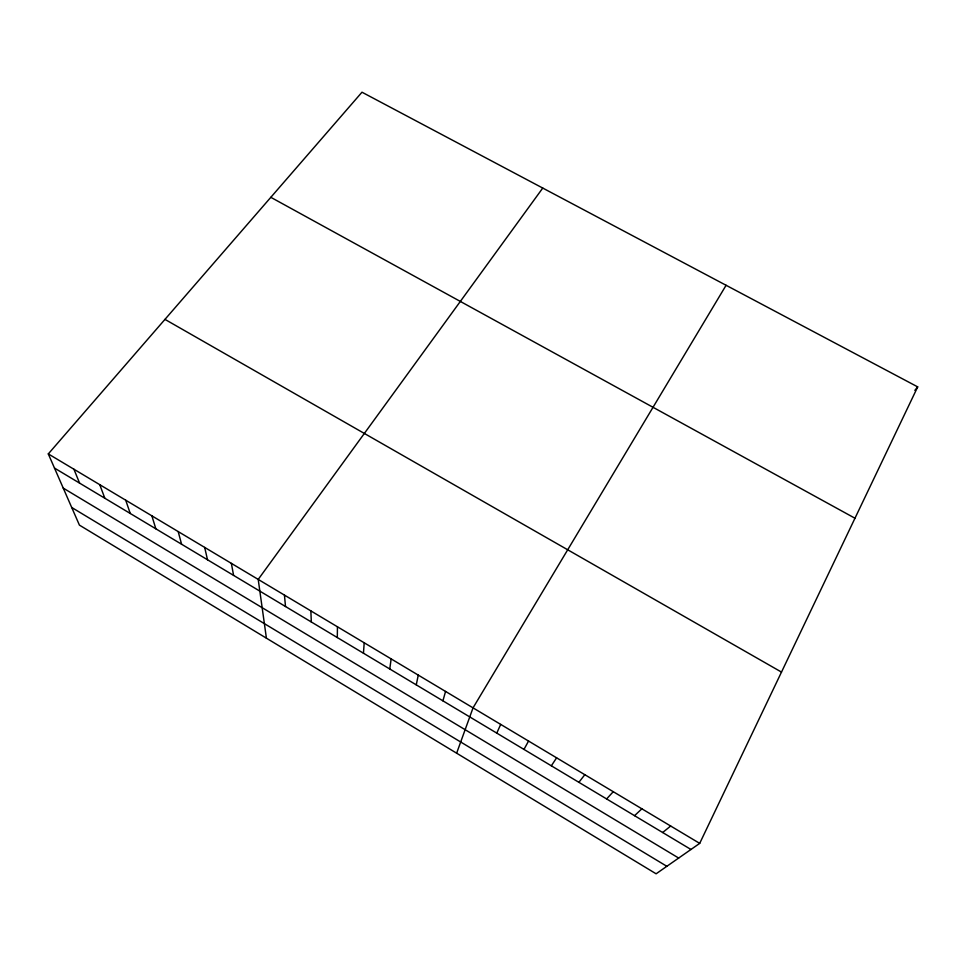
<?xml version="1.0" encoding="UTF-8"?>
<svg xmlns="http://www.w3.org/2000/svg" width="966" height="966" viewBox="0 0 966 966"><rect width="100%" height="100%" fill="white"/><g stroke="black" fill="none" stroke-linecap="round" stroke-linejoin="round"><path stroke-width="1.45" d="M337.303 637.548L337.448 626.789M363.445 653.221L364.206 642.788M389.769 668.991L391.145 658.897M416.261 684.87L418.266 675.113M442.923 700.845L445.555 691.439M456.64 753.19L473.038 707.861L726.094 285.284M496.778 733.109L500.702 724.403M699.698 843.378L917.7 386.883L361.984 92.205L48.3 453.911L79.417 525.118L656.107 873.795L699.698 843.378L48.3 453.911M523.97 749.411L528.559 741.055M551.345 765.809L556.597 757.827M542.759 188.068L258.212 579.419L266.411 638.176M578.888 782.315L584.828 774.696M914.838 390.373L917.7 386.883M606.624 798.942L613.253 791.697M634.553 815.678L641.871 808.808M662.664 832.511L670.682 826.027M270.83 197.318L854.97 518.235M164.969 319.384L781.494 672.095M54.494 468.075L690.956 849.476M63.249 488.108L678.663 858.05M71.701 507.464L666.842 866.297M73.935 469.247L79.586 483.121M99.739 484.666L104.835 498.251M125.713 500.207L130.253 513.477M151.867 515.832L155.84 528.813M178.191 531.578L181.584 544.244M204.683 547.42L207.509 559.773M231.357 563.359L233.591 575.41M284.451 595.104L285.501 606.515M310.859 610.898L311.318 621.983"/></g></svg>
